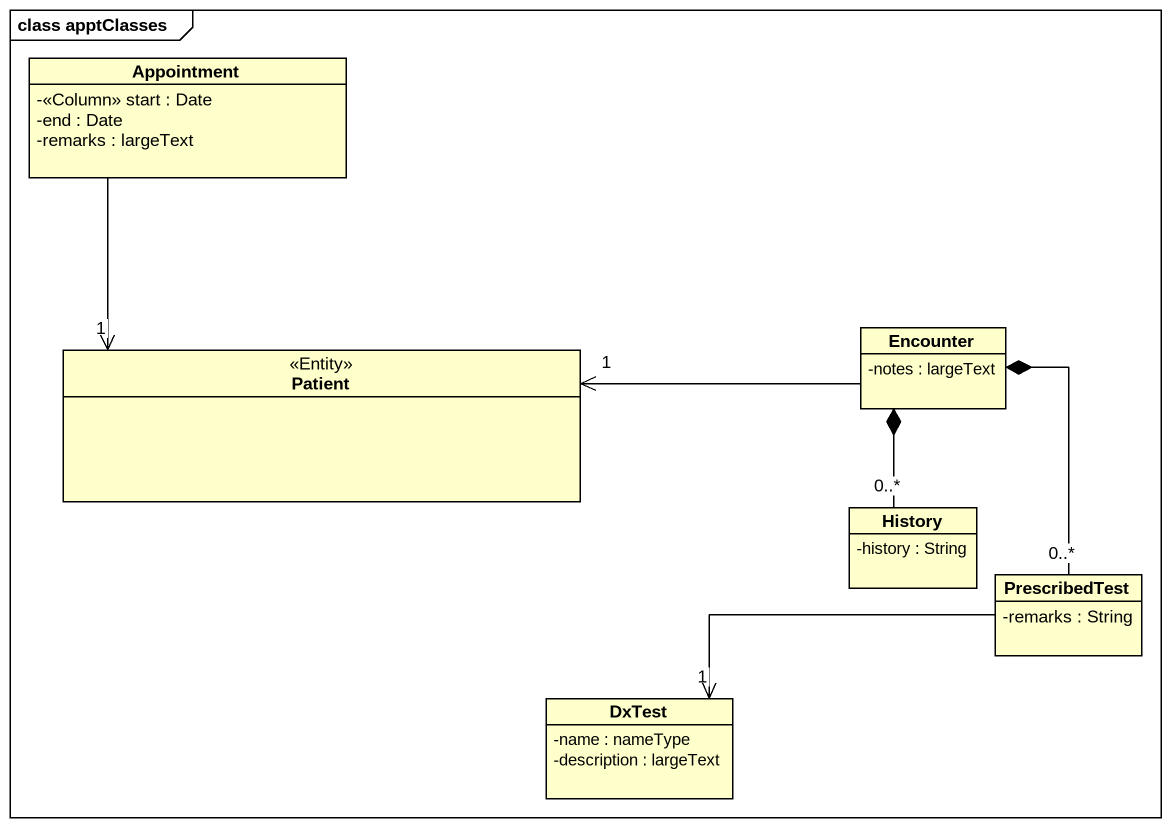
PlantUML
@startuml
mainframe class apptClasses
hide circle
hide empty members
skinparam classAttributeIconSize 0
class Appointment {
  -<<Column>> start : Date
  -end : Date
  -remarks : largeText
}
class Patient <<Entity>>
class Encounter {
  -notes : largeText
}
class History {
  -history : String
}
class PrescribedTest {
  -remarks : String
}
class DxTest {
  -name : nameType
  -description : largeText
}
Appointment --> "1" Patient
Encounter -left-> "1" Patient
Encounter *-- "0..*" History
Encounter *-- "0..*" PrescribedTest
PrescribedTest -left-> "1" DxTest
@enduml
